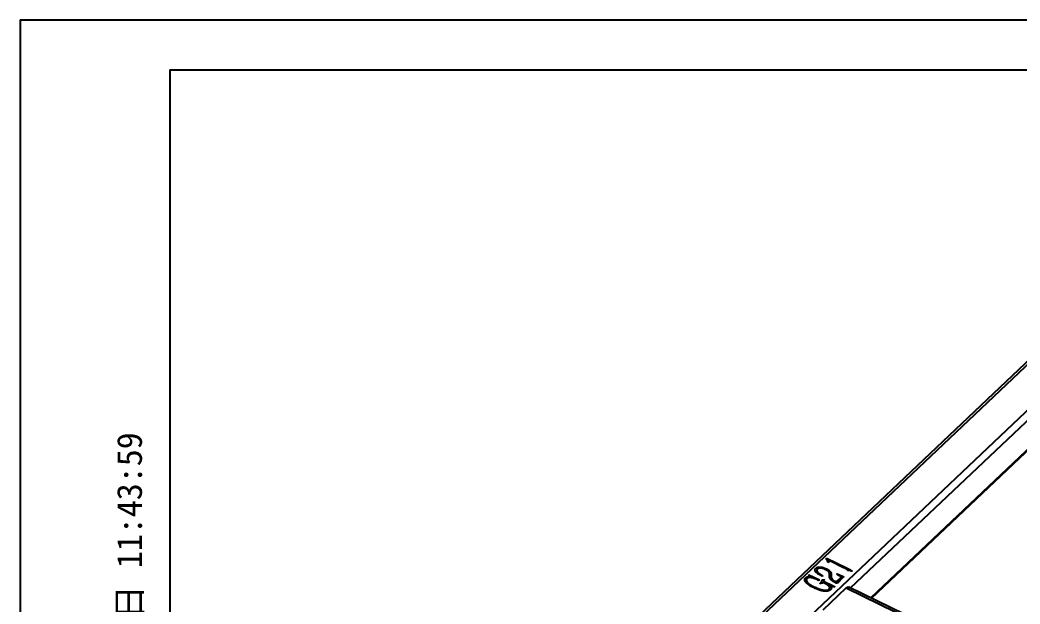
# Model space of a CAD drawing. Header units: millimetres. Extents: x 0 to 14850, y 0 to 10500.
# Drawn here: x 0 to 5002, y 7575 to 10500 of the extents above; entities that cross this region are included whole.
import ezdxf

# ---------------------------------------------------------------- set-up
doc = ezdxf.new("R2010")
doc.units = ezdxf.units.MM
doc.header["$LTSCALE"] = 50
doc.layers.add('细实线', color=7, linetype='Continuous')
doc.styles.add('SLDTEXTSTYLE3', font='', dxfattribs={"bigfont": 'bigfont'})
doc.styles.get('SLDTEXTSTYLE3').set_extended_font_data('新宋体')

# ---------------------------------------------------------------- blocks, each defined once
blk = doc.blocks.new('SW_NOTE_0')
at = {"layer": '细实线', "color": 0, "insert": (29.5, 0), "char_height": 125, "attachment_point": 1, "rotation": 90, "style": 'SLDTEXTSTYLE3'}
blk.add_mtext('  创建日期：2024年3月27日 11:31:52  上次修改者：Administrator  修改日期：2024年3月27日 11:43:59  ', dxfattribs=at)

msp = doc.modelspace()

# ---------------------------------------------------------------- linework, layer by layer
for p, q in [((0, 10500), (14850, 10500)), ((0, 10500), (0, 0)), ((750, 10250), (750, 250)), ((750, 10250), (14600, 10250)), ((5440.8, 9172.2), (2942.4, 6803.6)), ((2954.3, 6797.8), (5458.9, 9172.4)), ((5618.1, 9094.7), (3113.6, 6720.2)), ((4153.9, 7655.7), (5640, 9064.7)), ((5641.7, 8920.9), (4255.2, 7606.3)), ((4259.2, 7604.4), (5638.5, 8912)), ((4031.6, 7804), (4033.2, 7805.5)), ((4034.3, 7800.3), (4031.6, 7804)), ((4031.8, 7803.8), (4033.2, 7805.2)), ((4033.2, 7805.5), (4136.5, 7754.9)), ((4033.2, 7805.2), (4033.2, 7805.5)), ((4033.2, 7805.2), (4136.5, 7754.6)), ((3980.8, 7754.1), (3980.8, 7754.4)), ((4045, 7783.3), (4041.1, 7784.4)), ((4043.5, 7794.6), (4045, 7783.3)), ((4119.7, 7757.2), (4043.5, 7794.6)), ((4043.5, 7794.2), (4043.5, 7794.6)), ((4043.5, 7794.2), (4044.9, 7783.3)), ((4136.5, 7754.6), (4136.5, 7754.9)), ((3929.4, 7705.6), (3929.4, 7705.9)), ((3943.8, 7720.1), (3945.5, 7721.7)), ((3955.9, 7711.8), (3943.8, 7720.1)), ((3944, 7720), (3945.5, 7721.4)), ((3945.5, 7721.7), (3998.2, 7696)), ((3945.5, 7721.4), (3945.5, 7721.7)), ((3945.5, 7721.4), (3998.1, 7695.8)), ((3951.7, 7712.2), (3955.9, 7711.8)), ((3951.7, 7711.9), (3951.7, 7712.2)), ((3951.7, 7711.9), (3955.9, 7711.5)), ((3955.9, 7711.5), (3955.9, 7711.8)), ((4009.7, 7720.3), (4016, 7717)), ((4009.7, 7720), (4009.7, 7720.3)), ((4009.7, 7720), (4015.8, 7716.8)), ((4016, 7717), (4013.9, 7715)), ((4042.8, 7746.3), (4042.8, 7746.6)), ((4048.1, 7718.1), (4048.8, 7726.1)), ((4048.1, 7717.8), (4048.9, 7725.8)), ((4048.9, 7725.8), (4048.5, 7728.7)), ((4048.8, 7726.1), (4048.6, 7728)), ((4048.9, 7725.8), (4048.8, 7726.1)), ((4057.4, 7725.8), (4056.5, 7716.3)), ((4056.5, 7716.3), (4056.5, 7714.7)), ((4082.8, 7685.6), (4106.9, 7710.1)), ((4082.8, 7685.3), (4106.9, 7709.8)), ((4085.6, 7724.4), (4087.6, 7726.2)), ((4102, 7715.6), (4085.6, 7724.4)), ((4085.8, 7724.3), (4087.6, 7725.9)), ((4087.6, 7726.2), (4114, 7714.4)), ((4087.6, 7725.9), (4087.6, 7726.2)), ((4087.6, 7725.9), (4114, 7714.1)), ((4115.6, 7707.5), (4088.5, 7680.4)), ((4106.9, 7709.8), (4106.9, 7710.1)), ((4107.6, 7710.9), (4107.6, 7711.3)), ((4114, 7714.1), (4114, 7714.4)), ((4154.5, 7741), (4146, 7743)), ((4157.8, 7740.5), (4154.5, 7741)), ((3932.8, 7695), (3932.8, 7694.6)), ((3972.1, 7661.1), (3972.1, 7661.4)), ((3998.2, 7696), (3995.5, 7693.1)), ((4002.3, 7678.4), (4002.4, 7678.7)), ((4002.4, 7679), (4005.8, 7682.2)), ((4002.4, 7678.7), (4005.8, 7681.9)), ((4002.4, 7678.7), (4002.4, 7679)), ((4014.3, 7679.1), (4005.3, 7677.8)), ((4005.8, 7682.2), (4007.8, 7685.5)), ((4005.8, 7681.9), (4007.8, 7685.2)), ((4005.8, 7681.9), (4005.8, 7682.2)), ((4007.8, 7685.5), (4010.5, 7689.4)), ((4007.8, 7685.2), (4010.5, 7689.1)), ((4007.8, 7685.2), (4007.8, 7685.5)), ((4010.5, 7689.1), (4010.5, 7689.4)), ((4010.7, 7695.8), (4020.2, 7697.2)), ((4011.8, 7694.1), (4010.7, 7695.8)), ((4010.9, 7695.5), (4020.2, 7696.9)), ((4014.8, 7681.2), (4014.3, 7679.1)), ((4021.7, 7681.9), (4016, 7684.9)), ((4017.6, 7546.3), (4132.9, 7655.6)), ((4022.6, 7695.1), (4018.4, 7689.4)), ((4018.4, 7689.4), (4066.9, 7665.8)), ((4018.4, 7689.1), (4018.4, 7689.4)), ((4018.4, 7689.1), (4066.9, 7665.5)), ((4020.2, 7696.9), (4020.2, 7697.2)), ((4023.4, 7696.1), (4022.6, 7695.1)), ((4055.1, 7665.5), (4048.9, 7669.7)), ((4048.9, 7669.4), (4048.9, 7669.7)), ((4056.6, 7664.1), (4055.1, 7665.5)), ((4064.8, 7663), (4060.2, 7663.4)), ((4068.1, 7662.4), (4064.8, 7663)), ((4066.9, 7665.5), (4066.9, 7665.8)), ((4074.9, 7689.9), (4082.8, 7685.6)), ((4074.9, 7689.6), (4074.9, 7689.9)), ((4074.9, 7689.6), (4082.8, 7685.3)), ((4082.8, 7685.3), (4082.8, 7685.6)), ((4132.9, 7655.6), (5212.6, 7129.1)), ((5224.6, 7133.6), (4144.9, 7660.1)), ((4045.8, 7648.8), (4045.8, 7649.1))]:
    msp.add_line(p, q)
at = {"flags": 128}
msp.add_lwpolyline([(4132.9, 7655.6), (4136, 7658.2), (4139, 7659.8), (4141.7, 7660.6), (4144.1, 7660.4), (4144.9, 7660.1)], dxfattribs=at)
for points, knots in [([(3976.2, 7745.6), (3976.2, 7745.6), (3975.9, 7747.2), (3977.7, 7750.2), (3979.8, 7752.8), (3980.8, 7754.1)], [0, 0, 0, 0, 0.020717, 0.509951, 1, 1, 1, 1]), ([(3995.7, 7723.8), (3994.7, 7724.4), (3992.7, 7725.6), (3989.9, 7727.3), (3987.4, 7729), (3985.1, 7730.7), (3983.1, 7732.5), (3981.3, 7734.6), (3979.6, 7736.8), (3978, 7739.3), (3976.8, 7741.8), (3976.1, 7744.2), (3976.1, 7746.5), (3976.7, 7748.5), (3977.7, 7750.3), (3978.7, 7751.9), (3979.7, 7753.2), (3980.5, 7754), (3980.8, 7754.4)], [0, 0, 0, 0, 0.077393, 0.14959, 0.216906, 0.279302, 0.341599, 0.40834, 0.480375, 0.557792, 0.633326, 0.701288, 0.762341, 0.820201, 0.873098, 0.920887, 0.962722, 1, 1, 1, 1]), ([(3980.8, 7754.4), (3981.4, 7754.8), (3982.4, 7755.7), (3984.3, 7756.8), (3986.3, 7757.8), (3989.2, 7758.9), (3993.2, 7759.9), (3997.3, 7760.5), (4000.7, 7760.5), (4003.5, 7760.4), (4006.3, 7760.2), (4010.3, 7759.6), (4015.3, 7758.5), (4021.2, 7756.7), (4026.9, 7754.5), (4032.6, 7752.1), (4038, 7749.5), (4041.2, 7747.6), (4042.8, 7746.6)], [0, 0, 0, 0, 0.035163, 0.070469, 0.105261, 0.141098, 0.21197, 0.282959, 0.31987, 0.358135, 0.399412, 0.443017, 0.533126, 0.62371, 0.717161, 0.814697, 0.910523, 1, 1, 1, 1]), ([(3980.8, 7754.1), (3981.4, 7754.5), (3982.4, 7755.4), (3984.3, 7756.5), (3986.3, 7757.5), (3989.2, 7758.6), (3993.2, 7759.6), (3997.3, 7760.2), (4000.7, 7760.2), (4003.5, 7760.1), (4006.3, 7759.9), (4010.3, 7759.2), (4015.3, 7758.2), (4021.2, 7756.4), (4026.9, 7754.2), (4032.6, 7751.8), (4038, 7749.2), (4041.2, 7747.3), (4042.8, 7746.3)], [0, 0, 0, 0, 0.035163, 0.070469, 0.105261, 0.141098, 0.21197, 0.282959, 0.31987, 0.358135, 0.399412, 0.443017, 0.533126, 0.62371, 0.717161, 0.814697, 0.910523, 1, 1, 1, 1]), ([(4017.1, 7752.7), (4015.8, 7753.1), (4013.2, 7753.7), (4009.4, 7754.5), (4005.6, 7755), (4001.9, 7755.3), (3998.3, 7755.1), (3994.9, 7754.2), (3991.7, 7752.8), (3990, 7751.5), (3989.1, 7750.8)], [0, 0, 0, 0, 0.137551, 0.268271, 0.394887, 0.515908, 0.631591, 0.746245, 0.867121, 1, 1, 1, 1]), ([(4048.4, 7730.1), (4048.3, 7731), (4048.2, 7734.3), (4043.2, 7738.9), (4036.5, 7744.4), (4027.7, 7749.2), (4020.6, 7751.5), (4017.1, 7752.7)], [0, 0, 0, 0, 0.085677, 0.294921, 0.504984, 0.752429, 1, 1, 1, 1]), ([(4041.1, 7784.4), (4040.8, 7785.4), (4040.3, 7787.2), (4039.5, 7789.8), (4038.8, 7791.9), (4037.8, 7794.3), (4036.2, 7797), (4034.9, 7799.2), (4034.3, 7800.3)], [0, 0, 0, 0, 0.179519, 0.336515, 0.467999, 0.577127, 0.779821, 1, 1, 1, 1]), ([(4146, 7743), (4145.1, 7743.1), (4143.7, 7743.4), (4141.8, 7743.8), (4140.6, 7744), (4139.8, 7744.4), (4139.3, 7745), (4138.4, 7745.8), (4137.4, 7746.8), (4136, 7748), (4134.5, 7749.2), (4132.7, 7750.4), (4130.6, 7751.6), (4128.7, 7752.8), (4126.6, 7753.8), (4124.7, 7754.8), (4122.3, 7756), (4120.6, 7756.8), (4119.7, 7757.2)], [0, 0, 0, 0, 0.076319, 0.131961, 0.169365, 0.186991, 0.214493, 0.258357, 0.313999, 0.378545, 0.44759, 0.518041, 0.596108, 0.689468, 0.746404, 0.817828, 0.901672, 1, 1, 1, 1]), ([(4136.5, 7754.9), (4137.4, 7754.4), (4139.1, 7753.5), (4141.7, 7752.3), (4143.9, 7751.1), (4146, 7750.1), (4147.8, 7749.1), (4149.3, 7748.3), (4150.7, 7747.6), (4152.7, 7746.5), (4155.5, 7744.9), (4158.3, 7743.3), (4160.1, 7742), (4161, 7741.3), (4161.4, 7740.7), (4161.1, 7740.5), (4160.9, 7740.4)], [0, 0, 0, 0, 0.103659, 0.198756, 0.284256, 0.361191, 0.429603, 0.488406, 0.538633, 0.580357, 0.724989, 0.862564, 0.920189, 0.960408, 0.983938, 1, 1, 1, 1]), ([(4136.5, 7754.6), (4140.9, 7752.4), (4147.6, 7749), (4155.2, 7744.9), (4158.7, 7742.7), (4160.5, 7741.5), (4161.1, 7740.9), (4161.3, 7740.5), (4161.3, 7740.5), (4161.3, 7740.4)], [0, 0, 0, 0, 0.510205, 0.765204, 0.892942, 0.956092, 0.989329, 0.997568, 1, 1, 1, 1]), ([(3952.8, 7666.1), (3950.7, 7667.4), (3946.4, 7670.2), (3941.3, 7674), (3937.4, 7677.3), (3934.6, 7679.8), (3932.1, 7682.5), (3929.8, 7685.2), (3927.9, 7687.8), (3926.5, 7690.3), (3925.6, 7692.7), (3925.2, 7694.9), (3925.1, 7696.9), (3925.2, 7698.6), (3925.6, 7700.1), (3926.2, 7701.8), (3927.5, 7703.7), (3928.7, 7705.2), (3929.4, 7705.9)], [0, 0, 0, 0, 0.126875, 0.26151, 0.330229, 0.398329, 0.466356, 0.533691, 0.597757, 0.655467, 0.70742, 0.754407, 0.796644, 0.833775, 0.865799, 0.893553, 0.945163, 1, 1, 1, 1]), ([(3925.3, 7695.4), (3925.3, 7697), (3925.2, 7700.7), (3927.9, 7703.9), (3929.4, 7705.6)], [0, 0, 0, 0, 0.458624, 1, 1, 1, 1]), ([(3929.4, 7705.9), (3929.8, 7706.3), (3930.8, 7707.2), (3932.4, 7708.3), (3934.1, 7709.2), (3936.5, 7710.3), (3940, 7711.3), (3943.7, 7711.9), (3946.7, 7712.1), (3948.6, 7712.2), (3950.3, 7712.3), (3951.2, 7712.2), (3951.7, 7712.2)], [0, 0, 0, 0, 0.093571, 0.182514, 0.269093, 0.354305, 0.52846, 0.715, 0.80627, 0.883545, 0.948137, 1, 1, 1, 1]), ([(3929.4, 7705.6), (3929.8, 7706), (3930.8, 7706.9), (3932.4, 7708), (3934.1, 7708.9), (3936.5, 7710), (3940, 7711), (3943.7, 7711.6), (3946.7, 7711.7), (3948.6, 7711.9), (3950.3, 7712), (3951.2, 7711.9), (3951.7, 7711.9)], [0, 0, 0, 0, 0.093571, 0.182514, 0.269093, 0.354305, 0.52846, 0.715, 0.80627, 0.883545, 0.948137, 1, 1, 1, 1]), ([(3937.3, 7703.6), (3936.7, 7703), (3935.4, 7701.8), (3934, 7699.8), (3933.1, 7697.7), (3932.7, 7695.5), (3932.8, 7693.3), (3933.6, 7690.9), (3934.9, 7688.4), (3936.8, 7685.8), (3939, 7683.1), (3941.5, 7680.6), (3944.2, 7678.2), (3948.1, 7675.1), (3953.1, 7671.6), (3959.4, 7668), (3965.7, 7664.6), (3969.9, 7662.5), (3972.1, 7661.4)], [0, 0, 0, 0, 0.042953, 0.083374, 0.123258, 0.162895, 0.204395, 0.249812, 0.299201, 0.353806, 0.411254, 0.468748, 0.525799, 0.582908, 0.694352, 0.798766, 0.899666, 1, 1, 1, 1]), ([(3995.5, 7693.1), (3994.6, 7693.6), (3992.6, 7694.5), (3989.5, 7696), (3986.1, 7697.6), (3983.2, 7698.9), (3980.7, 7700), (3978.6, 7700.9), (3976.1, 7701.8), (3972.6, 7703.2), (3968.2, 7704.7), (3963.3, 7706.3), (3958.3, 7707.4), (3954.1, 7707.8), (3950.8, 7708), (3948.4, 7707.8), (3946.2, 7707.6), (3943.5, 7707), (3940.4, 7705.8), (3938.4, 7704.4), (3937.3, 7703.6)], [0, 0, 0, 0, 0.051377, 0.111407, 0.174691, 0.237462, 0.271062, 0.309597, 0.352539, 0.400917, 0.494837, 0.576505, 0.652267, 0.73063, 0.769331, 0.805062, 0.838334, 0.870025, 0.93318, 1, 1, 1, 1]), ([(3985.9, 7744), (3985.8, 7743.3), (3985.5, 7741.1), (3987.2, 7737.4), (3991.5, 7731.9), (3999.2, 7726.1), (4006.2, 7722.2), (4009.7, 7720.3)], [0, 0, 0, 0, 0.067383, 0.222764, 0.378217, 0.688954, 1, 1, 1, 1]), ([(3985.9, 7743.7), (3985.8, 7743), (3985.5, 7740.8), (3987.2, 7737.1), (3991.5, 7731.6), (3999.2, 7725.8), (4006.2, 7721.9), (4009.7, 7720)], [0, 0, 0, 0, 0.067383, 0.222764, 0.378217, 0.688954, 1, 1, 1, 1]), ([(3989.1, 7750.8), (3987.8, 7749.4), (3986, 7747.7), (3986, 7745.6), (3986, 7745.1)], [0, 0, 0, 0, 0.758133, 1, 1, 1, 1]), ([(4013.9, 7715), (4012.9, 7715.4), (4011, 7716.2), (4008.4, 7717.4), (4006.1, 7718.4), (4003.2, 7719.8), (3999.8, 7721.5), (3997.1, 7723), (3995.7, 7723.8)], [0, 0, 0, 0, 0.1545901, 0.2947138, 0.4220073, 0.5333657, 0.7545206, 1, 1, 1, 1]), ([(4042.8, 7746.6), (4044.3, 7745.6), (4047.4, 7743.5), (4050.6, 7740.5), (4053, 7738.1), (4054.3, 7736.3), (4055.5, 7734.6), (4056.5, 7732.4), (4057.3, 7729.5), (4057.3, 7727), (4057.4, 7725.8)], [0, 0, 0, 0, 0.18635, 0.374511, 0.466131, 0.549671, 0.626985, 0.697443, 0.841773, 1, 1, 1, 1]), ([(4042.8, 7746.3), (4044.3, 7745.3), (4047.4, 7743.2), (4050.6, 7740.2), (4053, 7737.8), (4054.3, 7736), (4055.5, 7734.3), (4056.5, 7732.1), (4057.3, 7729.2), (4057.4, 7726.7), (4057.4, 7725.5)], [0, 0, 0, 0, 0.18635, 0.374511, 0.466131, 0.549671, 0.626985, 0.697443, 0.841773, 1, 1, 1, 1]), ([(4068.8, 7687.4), (4067.8, 7688), (4065.9, 7689.2), (4063.3, 7691.1), (4060.9, 7692.9), (4058.8, 7694.6), (4057, 7696.2), (4055.4, 7697.8), (4054.2, 7699.3), (4052.9, 7701.2), (4051.6, 7703.4), (4050.3, 7705.9), (4049.4, 7708.1), (4048.7, 7710.8), (4048.2, 7714.1), (4048.2, 7716.8), (4048.1, 7718.1)], [0, 0, 0, 0, 0.078835, 0.151864, 0.22042, 0.283918, 0.343135, 0.3969, 0.446979, 0.492737, 0.575332, 0.649691, 0.715499, 0.773169, 0.883252, 1, 1, 1, 1]), ([(4056.5, 7713.2), (4056.5, 7712.2), (4056.4, 7709.3), (4057.9, 7704.6), (4062, 7699.2), (4067.6, 7694.1), (4072.5, 7691.1), (4074.9, 7689.6)], [0, 0, 0, 0, 0.105479, 0.310599, 0.516033, 0.758091, 1, 1, 1, 1]), ([(4056.5, 7712.5), (4056.5, 7711.9), (4056.5, 7709.3), (4057.9, 7704.9), (4062, 7699.5), (4067.6, 7694.4), (4072.5, 7691.4), (4074.9, 7689.9)], [0, 0, 0, 0, 0.072322, 0.285045, 0.498093, 0.749124, 1, 1, 1, 1]), ([(4106.9, 7710.1), (4107.2, 7710.4), (4107.8, 7711), (4107.5, 7711.9), (4106.6, 7712.5), (4105.5, 7713.3), (4103.9, 7714.4), (4102.7, 7715.1), (4102, 7715.6)], [0, 0, 0, 0, 0.153124, 0.274276, 0.366469, 0.516226, 0.727349, 1, 1, 1, 1]), ([(4106.9, 7709.8), (4107.2, 7710.1), (4107.6, 7710.4), (4107.5, 7710.8), (4107.5, 7711)], [0, 0, 0, 0, 0.713543, 1, 1, 1, 1]), ([(4114, 7714.4), (4114.5, 7714.1), (4115.5, 7713.8), (4116.6, 7713.2), (4117.4, 7712.9), (4118.1, 7712.5), (4118.5, 7712.1), (4119, 7711.6), (4118.9, 7710.9), (4118.1, 7710.1), (4117.1, 7708.9), (4116.2, 7708), (4115.6, 7707.5)], [0, 0, 0, 0, 0.138284, 0.24186, 0.316244, 0.358806, 0.419347, 0.484649, 0.538406, 0.64099, 0.792901, 1, 1, 1, 1]), ([(4114, 7714.1), (4115.2, 7713.6), (4116.7, 7713), (4118.3, 7712.1), (4118.6, 7711.7), (4118.7, 7711.6)], [0, 0, 0, 0, 0.702313, 0.885123, 1, 1, 1, 1]), ([(4160.9, 7740.4), (4160.9, 7740.4), (4160.6, 7740.3), (4160.1, 7740.2), (4159, 7740.2), (4158.2, 7740.4), (4157.8, 7740.5)], [0, 0, 0, 0, 0.055423, 0.244187, 0.536828, 1, 1, 1, 1]), ([(3933.3, 7694.6), (3933.3, 7693.3), (3933.2, 7689.7), (3937.5, 7684.4), (3944.6, 7677), (3956.3, 7669.1), (3966.8, 7663.8), (3972.1, 7661.1)], [0, 0, 0, 0, 0.090481, 0.241924, 0.393553, 0.696624, 1, 1, 1, 1]), ([(4054.7, 7648), (4053.8, 7647.1), (4052.1, 7645.3), (4048.6, 7643.1), (4044.8, 7641.3), (4041.3, 7640.2), (4038.4, 7639.7), (4035.9, 7639.4), (4033.3, 7639.2), (4030.4, 7639.2), (4027.3, 7639.4), (4024, 7639.7), (4020.4, 7640.2), (4016.6, 7640.8), (4012.5, 7641.5), (4008.3, 7642.5), (4004, 7643.6), (3998.2, 7645.3), (3991.3, 7647.6), (3983.5, 7650.6), (3976.1, 7653.9), (3968.4, 7657.5), (3960.5, 7661.5), (3955.4, 7664.5), (3952.8, 7666.1)], [0, 0, 0, 0, 0.0403002, 0.0803559, 0.1194723, 0.157357, 0.1767585, 0.1975422, 0.2201214, 0.2442494, 0.2704918, 0.2989561, 0.330404, 0.3641079, 0.4002464, 0.4376273, 0.4773862, 0.5186322, 0.5994794, 0.6734971, 0.7469289, 0.8269302, 0.9115021, 1, 1, 1, 1]), ([(3972.1, 7661.4), (3974.9, 7660.1), (3980.8, 7657.3), (3988.7, 7654.1), (3995.1, 7651.7), (3999.9, 7650.1), (4004.4, 7648.7), (4008.7, 7647.5), (4012.8, 7646.6), (4016.5, 7645.7), (4019.9, 7645.1), (4022.9, 7644.7), (4025.6, 7644.4), (4028.2, 7644.2), (4030.6, 7644.3), (4033.5, 7644.4), (4036.8, 7644.9), (4040.3, 7645.9), (4043.3, 7647.3), (4045, 7648.5), (4045.8, 7649.1)], [0, 0, 0, 0, 0.127726, 0.264557, 0.333237, 0.398282, 0.458923, 0.516222, 0.569135, 0.616933, 0.659121, 0.696472, 0.730072, 0.761207, 0.790391, 0.817478, 0.867286, 0.911985, 0.954733, 1, 1, 1, 1]), ([(3972.1, 7661.1), (3974.9, 7659.8), (3980.8, 7657), (3988.7, 7653.8), (3995.1, 7651.4), (3999.9, 7649.8), (4004.4, 7648.4), (4008.7, 7647.2), (4012.8, 7646.3), (4016.5, 7645.4), (4019.9, 7644.8), (4022.9, 7644.4), (4025.6, 7644.1), (4028.2, 7643.9), (4030.6, 7644), (4033.5, 7644.1), (4036.8, 7644.6), (4040.3, 7645.6), (4043.4, 7647), (4045, 7648.2), (4045.8, 7648.8)], [0, 0, 0, 0, 0.127726, 0.264557, 0.333237, 0.398282, 0.458923, 0.516222, 0.569135, 0.616933, 0.659121, 0.696472, 0.730072, 0.761207, 0.790391, 0.817478, 0.867286, 0.911985, 0.954733, 1, 1, 1, 1]), ([(4005.3, 7677.8), (4004.8, 7677.7), (4004, 7677.5), (4002.9, 7677.6), (4002.6, 7677.9), (4002.3, 7678.2), (4002.3, 7678.6), (4002.4, 7678.9), (4002.4, 7679)], [0, 0, 0, 0, 0.350484, 0.527084, 0.64708, 0.750783, 0.854774, 1, 1, 1, 1]), ([(4010.5, 7689.4), (4010.7, 7689.7), (4011.2, 7690.4), (4011.7, 7691.7), (4012.2, 7693), (4011.9, 7693.7), (4011.8, 7694.1)], [0, 0, 0, 0, 0.191467, 0.503414, 0.805851, 1, 1, 1, 1]), ([(4010.5, 7689.1), (4010.7, 7689.4), (4011.2, 7690.1), (4011.7, 7691.4), (4012.2, 7692.7), (4011.9, 7693.4), (4011.8, 7693.7)], [0, 0, 0, 0, 0.191467, 0.503414, 0.805851, 1, 1, 1, 1]), ([(4016, 7684.9), (4015.9, 7684.5), (4015.6, 7683.7), (4015.2, 7682.6), (4015, 7681.8), (4014.9, 7681.4), (4014.8, 7681.2)], [0, 0, 0, 0, 0.362799, 0.652475, 0.863991, 1, 1, 1, 1]), ([(4020.2, 7697.2), (4020.6, 7697.3), (4021.4, 7697.3), (4022.5, 7697), (4023.2, 7696.6), (4023.4, 7696.2), (4023.4, 7696.1)], [0, 0, 0, 0, 0.3162875, 0.6016237, 0.8455308, 1, 1, 1, 1]), ([(4020.2, 7696.9), (4020.6, 7697), (4021.4, 7697), (4022.5, 7696.7), (4023.2, 7696.3), (4023.4, 7695.9), (4023.4, 7695.8)], [0, 0, 0, 0, 0.3162875, 0.6016237, 0.8455308, 1, 1, 1, 1]), ([(4049.9, 7657.6), (4049.9, 7658), (4050.3, 7660.1), (4047.9, 7663.8), (4042.7, 7669.6), (4033.4, 7675.5), (4025.6, 7679.8), (4021.7, 7681.9)], [0, 0, 0, 0, 0.036662, 0.196894, 0.357435, 0.678549, 1, 1, 1, 1]), ([(4045.8, 7649.1), (4047.3, 7650.6), (4049.7, 7652.8), (4049.8, 7655.6), (4049.8, 7656.6)], [0, 0, 0, 0, 0.63462, 1, 1, 1, 1]), ([(4045.8, 7648.8), (4047.3, 7650.3), (4049.7, 7652.5), (4049.8, 7655.3), (4049.8, 7656.3)], [0, 0, 0, 0, 0.63462, 1, 1, 1, 1]), ([(4048.9, 7669.7), (4049.3, 7669.2), (4050.3, 7668.2), (4052.3, 7666.4), (4054.4, 7664.1), (4056.2, 7661.9), (4057.4, 7659.9), (4058, 7658.3), (4058.2, 7656.6), (4058.2, 7654.8), (4057.8, 7653), (4057, 7651.2), (4056.1, 7649.6), (4055.1, 7648.6), (4054.7, 7648)], [0, 0, 0, 0, 0.066931, 0.160895, 0.277311, 0.408832, 0.478532, 0.549522, 0.621851, 0.69747, 0.774652, 0.849586, 0.925122, 1, 1, 1, 1]), ([(4048.9, 7669.4), (4049.3, 7668.9), (4050.3, 7667.9), (4052.3, 7666.1), (4054.4, 7663.8), (4056.2, 7661.6), (4057.4, 7659.6), (4057.8, 7658.5), (4058, 7657.8), (4058, 7657.8)], [0, 0, 0, 0, 0.0669309, 0.1608946, 0.2773114, 0.4088318, 0.4785325, 0.5495225, 0.56, 0.56, 0.56, 0.56]), ([(4060.2, 7663.4), (4059.5, 7663.4), (4058.2, 7663.5), (4057.1, 7663.9), (4056.6, 7664.1)], [0, 0, 0, 0, 0.565776, 1, 1, 1, 1]), ([(4066.9, 7665.8), (4067.5, 7665.5), (4068.5, 7665), (4069.9, 7664.3), (4071.1, 7663.7), (4072.1, 7663.2), (4072.8, 7662.8), (4073.2, 7662.5), (4073.6, 7662.3), (4073.4, 7662), (4072.2, 7662.2), (4070.9, 7662.1), (4069.3, 7662.2), (4068.4, 7662.3), (4068.1, 7662.4)], [0, 0, 0, 0, 0.1462321, 0.2748402, 0.3807624, 0.4665218, 0.5322678, 0.5754245, 0.601747, 0.6097199, 0.6775596, 0.7999633, 0.9231951, 1, 1, 1, 1]), ([(4066.9, 7665.5), (4069, 7664.4), (4071.2, 7663.3), (4073.4, 7662.1), (4073.5, 7662), (4073.6, 7662), (4073.6, 7661.9), (4073.6, 7661.9)], [0, 0, 0, 0, 0.933041, 0.975532, 0.985693, 0.994921, 1, 1, 1, 1]), ([(4088.5, 7680.4), (4088.2, 7680.1), (4087.5, 7679.4), (4085.9, 7679.3), (4084.5, 7679.5), (4083, 7680), (4081.2, 7680.8), (4078.1, 7682.2), (4073.9, 7684.4), (4070.5, 7686.4), (4068.8, 7687.4)], [0, 0, 0, 0, 0.069572, 0.138129, 0.184213, 0.251324, 0.341193, 0.454293, 0.714292, 1, 1, 1, 1])]:
    msp.add_open_spline(points, degree=3, knots=knots)

# ---------------------------------------------------------------- block references
msp.add_blockref('SW_NOTE_0', (455.3, 347.5))

doc.saveas('drawing.dxf')
